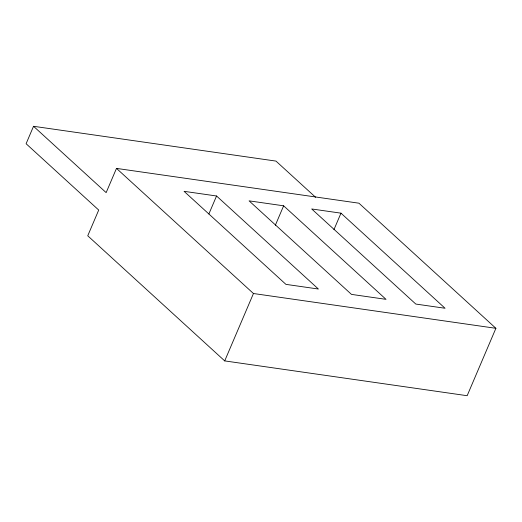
<?xml version="1.0" encoding="UTF-8"?>
<svg xmlns="http://www.w3.org/2000/svg" width="522" height="522" viewBox="0 0 522 522"><rect width="100%" height="100%" fill="white"/><g stroke="black" fill="none" stroke-linecap="round" stroke-linejoin="round"><path stroke-width="0.78" d="M33.538 126.291L26.1 143.726L98.717 210.059L87.742 235.787L224.708 360.904L467.157 395.709L495.9 328.312L358.934 203.195L116.484 168.397L106.149 192.625L33.538 126.291L275.981 161.096L315.595 197.277M208.885 213.961L216.552 195.991L184.077 191.333L285.925 284.366L318.394 289.025L216.552 195.991M275.335 225.282L283.635 205.812L249.085 200.853L351.476 294.388L386.026 299.347L283.635 205.812M224.708 360.904L253.451 293.514L116.484 168.397M333.95 229.641L340.977 213.165L311.699 208.963L415.799 304.058L445.07 308.261L340.977 213.165M253.451 293.514L495.9 328.312"/></g></svg>
